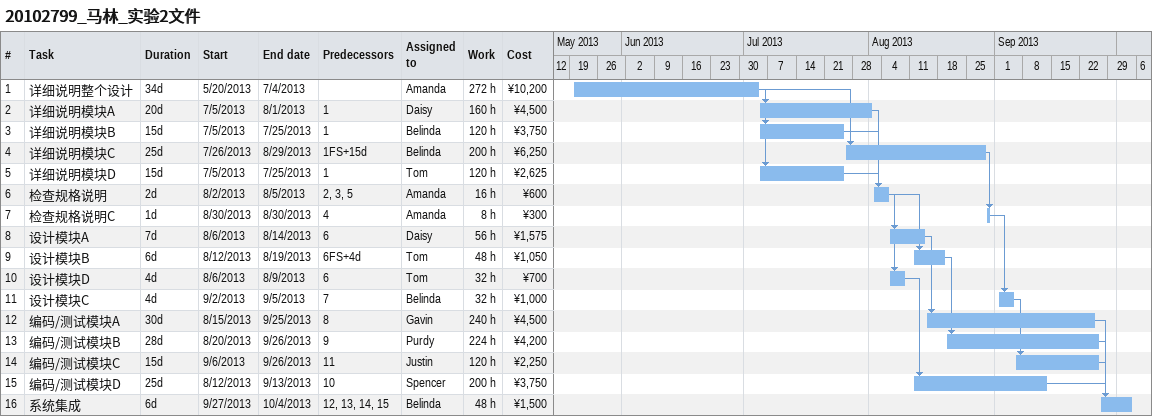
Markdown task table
20102799_马林_实验2文件

| ID | Task | Duration | Start | Finish | Predecessors | Resources | Work (h) | Cost (¥) |
|---|---|---|---|---|---|---|---|---|
| 1 | 详细说明整个设计 | 34d | 2013-05-20 | 2013-07-04 |  | Amanda | 272 | 10200 |
| 2 | 详细说明模块A | 20d | 2013-07-05 | 2013-08-01 | 1 | Daisy | 160 | 4500 |
| 3 | 详细说明模块B | 15d | 2013-07-05 | 2013-07-25 | 1 | Belinda | 120 | 3750 |
| 4 | 详细说明模块C | 25d | 2013-07-26 | 2013-08-29 | 1FS+15d | Belinda | 200 | 6250 |
| 5 | 详细说明模块D | 15d | 2013-07-05 | 2013-07-25 | 1 | Tom | 120 | 2625 |
| 6 | 检查规格说明 | 2d | 2013-08-02 | 2013-08-05 | 2, 3, 5 | Amanda | 16 | 600 |
| 7 | 检查规格说明C | 1d | 2013-08-30 | 2013-08-30 | 4 | Amanda | 8 | 300 |
| 8 | 设计模块A | 7d | 2013-08-06 | 2013-08-14 | 6 | Daisy | 56 | 1575 |
| 9 | 设计模块B | 6d | 2013-08-12 | 2013-08-19 | 6FS+4d | Tom | 48 | 1050 |
| 10 | 设计模块D | 4d | 2013-08-06 | 2013-08-09 | 6 | Tom | 32 | 700 |
| 11 | 设计模块C | 4d | 2013-09-02 | 2013-09-05 | 7 | Belinda | 32 | 1000 |
| 12 | 编码/测试模块A | 30d | 2013-08-15 | 2013-09-25 | 8 | Gavin | 240 | 4500 |
| 13 | 编码/测试模块B | 28d | 2013-08-20 | 2013-09-26 | 9 | Purdy | 224 | 4200 |
| 14 | 编码/测试模块C | 15d | 2013-09-06 | 2013-09-26 | 11 | Justin | 120 | 2250 |
| 15 | 编码/测试模块D | 25d | 2013-08-12 | 2013-09-13 | 10 | Spencer | 200 | 3750 |
| 16 | 系统集成 | 6d | 2013-09-27 | 2013-10-04 | 12, 13, 14, 15 | Belinda | 48 | 1500 |
